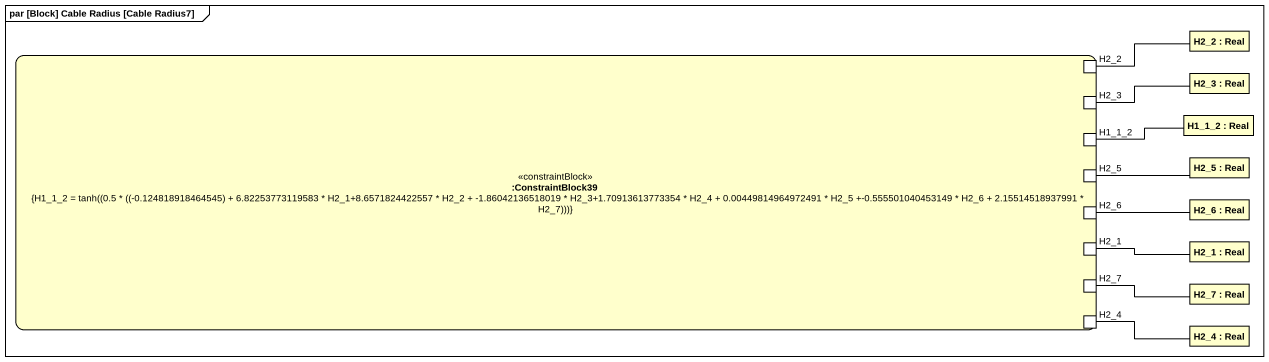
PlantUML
@startuml
mainframe par [Block] Cable Radius [Cable Radius7]
rectangle "H2_2 : Real" as H2_2
rectangle ":ConstraintBlock39\n{H1_1_2 = tanh((0.5 * ((-0.124818918464545) + 6.82253773119583 * H2_1+8.6571824422557 * H2_2 + -1.86042136518019 * H2_3+1.70913613773354 * H2_4 + 0.00449814964972491 * H2_5 +-0.555501040453149 * H2_6 + 2.15514518937991 * H2_7)))}" as ConstraintBlock39 <<constraintBlock>> {
  port "H2_2" as H2_2_2
  port "H2_3" as H2_3_2
  port "H1_1_2" as H1_1_2_2
  port "H2_5" as H2_5_2
  port "H2_6" as H2_6_2
  port H2_1
  port H2_7
  port H2_4
}
rectangle "H2_3 : Real" as H2_3
rectangle "H1_1_2 : Real" as H1_1_2
rectangle "H2_5 : Real" as H2_5
rectangle "H2_6 : Real" as H2_6
rectangle "H2_1 : Real" as H2_1_2
rectangle "H2_7 : Real" as H2_7_2
rectangle "H2_4 : Real" as H2_4_2
H2_2_2 -right- H2_2
H2_3_2 -right- H2_3
H1_1_2_2 -right- H1_1_2
H2_5_2 -right- H2_5
H2_6_2 -right- H2_6
H2_1 -right- H2_1_2
H2_7 -right- H2_7_2
H2_4 -right- H2_4_2
@enduml
